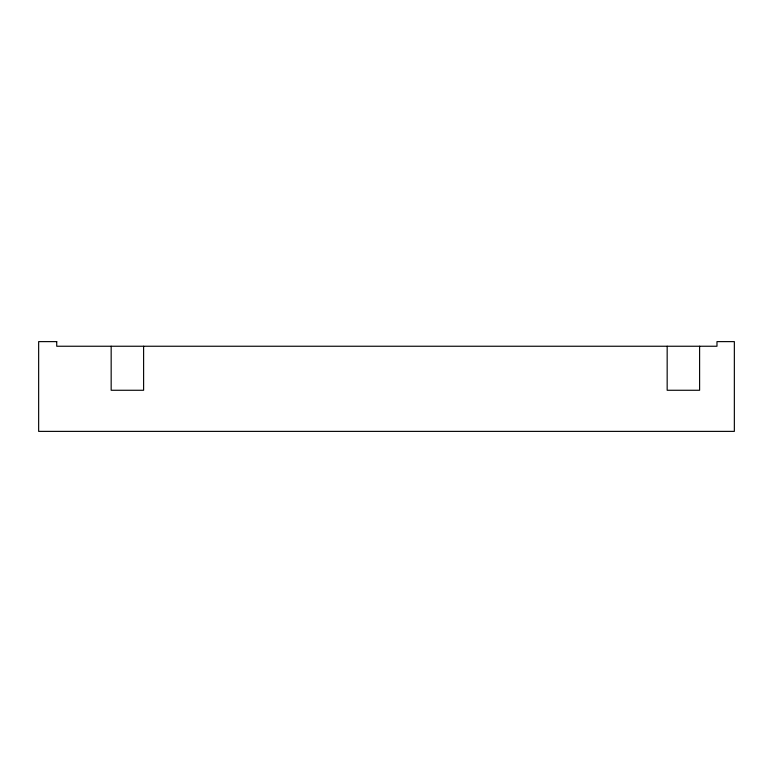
<?xml version="1.0" encoding="UTF-8"?>
<svg xmlns="http://www.w3.org/2000/svg" width="773" height="773" viewBox="0 0 773 773"><rect width="100%" height="100%" fill="white"/><g stroke="black" fill="none" stroke-linecap="round" stroke-linejoin="round"><path stroke-width="1.16" d="M699.604 346.246L699.604 390.268L667.167 390.268L667.167 346.246M143.604 346.246L143.604 390.268L111.167 390.268L111.167 346.246M56.729 341.618L38.65 341.618L38.65 431.382L734.35 431.382L734.35 341.618L716.977 341.618L716.977 346.246L56.729 346.246L56.729 341.618"/></g></svg>
